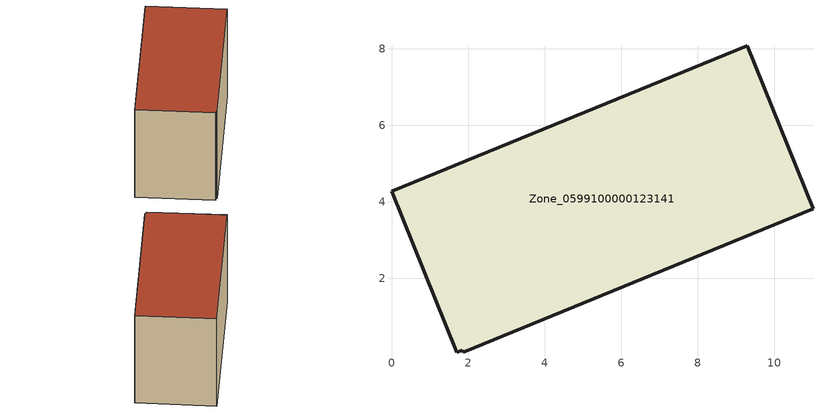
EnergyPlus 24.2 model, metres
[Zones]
Zone_0599100000123141
 floor ground (C_G): 1.85,0.12 1.71,0.06 0,4.27 9.3,8.08 11.02,3.82 1.88,0.06 z2.87
 wall outside (C_F): 11.02,3.82 9.3,8.08 0,4.27 1.71,0.06 1.85,0.12 1.88,0.06 11.02,3.82 z2.87:8.82
 roof outside (C_R): 1.71,0.06 1.85,0.12 1.88,0.06 11.02,3.82 9.3,8.08 0,4.27 z8.82
[BUILDING]
Pand.0599100000123141: North Axis=0; Terrain=City; Loads Convergence Tolerance Value=0.04; Temperature Convergence Tolerance Value=0.4; Solar Distribution=FullExterior; Maximum Number of Warmup Days=25; Minimum Number of Warmup Days=1
[Site:Location]
Rotterdam.The.Hague.AP_ZH_NLD Design_Conditions: Latitude=51.96; Longitude=4.45; Time Zone=1; Elevation=-4.5
[SITE:GROUNDTEMPERATURE:BUILDINGSURFACE]
18, 18, 18, 18, 18, 18, 18, 18, 18, 18, 18, 18
[MATERIAL] Thermal Absorptance=0.9; Solar Absorptance=0.7; Visible Absorptance=0.7
Name | Roughness | Thickness | Conductivity | Density | Specific Heat
G.TI.1946-1964 | MediumSmooth | 0.15 | 1 | 540 | 1210
F.TI.1946-1964 | Rough | 0.3 | 0.857143 | 1920 | 840
R.TI.1946-1964 | MediumRough | 0.2 | 0.277778 | 1500 | 1000
[CONSTRUCTION]
C_G: G.TI.1946-1964
C_F: F.TI.1946-1964
C_R: R.TI.1946-1964
[ZONE]
Zone_0599100000123141: Type=1; Multiplier=1; Ceiling Height=Autocalculate; Volume=Autocalculate; Floor Area=autocalculate; Part of Total Floor Area=Yes
[ZONEINFILTRATION:DESIGNFLOWRATE]
Infil_Zone_0599100000123141: Zone or ZoneList or Space or SpaceList=Zone_0599100000123141; Schedule=AlwaysOn; Design Flow Rate Calculation Method=Flow/Area; Flow Rate per Floor Area=0.003; Constant Term Coefficient=1; Temperature Term Coefficient=0; Velocity Term Coefficient=0; Velocity Squared Term Coefficient=0
[HVACTEMPLATE:ZONE:IDEALLOADSAIRSYSTEM]
Zone_0599100000123141: Maximum Heating Supply Air Temperature=50; Minimum Cooling Supply Air Temperature=13; Maximum Heating Supply Air Humidity Ratio=0.0156; Minimum Cooling Supply Air Humidity Ratio=0.0077; Heating Limit=NoLimit; Cooling Limit=NoLimit; Dehumidification Control Type=ConstantSensibleHeatRatio; Cooling Sensible Heat Ratio=0.7; Dehumidification Setpoint=60; Humidification Control Type=None; Humidification Setpoint=30; Outdoor Air Method=None; Outdoor Air Flow Rate per Person=0.00944; Outdoor Air Flow Rate per Zone Floor Area=0; Outdoor Air Flow Rate per Zone=0; Demand Controlled Ventilation Type=None; Outdoor Air Economizer Type=NoEconomizer; Heat Recovery Type=None; Sensible Heat Recovery Effectiveness=0.7; Latent Heat Recovery Effectiveness=0.65
[ZONECONTROL:THERMOSTAT]
ThermostatControl_Zone_0599100000123141: Zone or ZoneList=Zone_0599100000123141; Control Type Schedule=DualSetpointControlType; Control 1=Thermostat_Zone_0599100000123141; Temperature Difference Between Cutout And Setpoint=0
[THERMOSTATSETPOINT:DUALSETPOINT]
Thermostat_Zone_0599100000123141: Heating Setpoint Temperature Schedule=HeatingSetpoint_Zone_0599100000123141; Cooling Setpoint Temperature Schedule=CoolingSetpoint_Zone_0599100000123141
[SCHEDULE:COMPACT]
HeatingSetpoint_Zone_0599100000123141: Through: 12/31, For: AllDays, Until: 24:00, 21
CoolingSetpoint_Zone_0599100000123141: Through: 12/31, For: AllDays, Until: 24:00, 24
DualSetpointControlType: Through: 12/31, For: AllDays, Until: 24:00, 4
AlwaysOn: Through: 12/31, For: AllDays, Until: 24:00, 1
